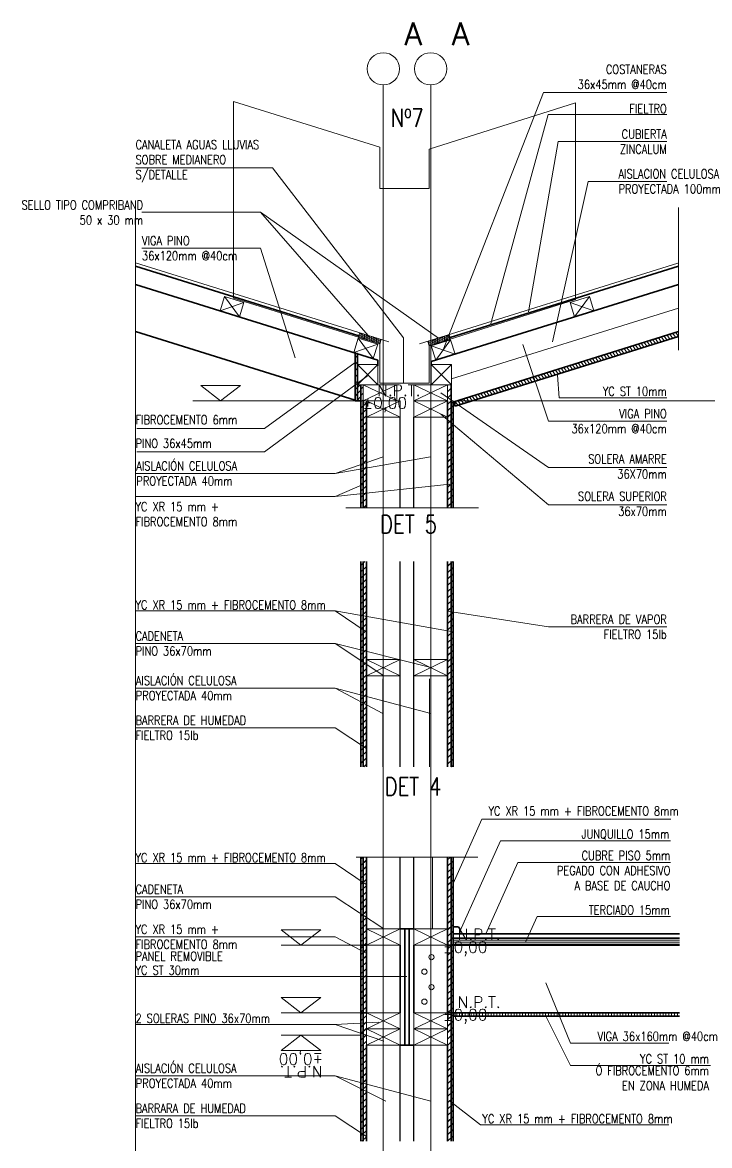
# Model space of a CAD drawing. Header units: metres. Extents: x -2 to 612, y -64 to 156.
# Drawn here: x 505.395 to 506.918, y 8.617 to 11.106 of the extents above; entities that cross this region are included whole.
import ezdxf
from ezdxf.enums import TextEntityAlignment as Align

# ---------------------------------------------------------------- set-up
doc = ezdxf.new("R2010")
doc.units = ezdxf.units.M
doc.header["$LTSCALE"] = 5
doc.header["$MEASUREMENT"] = 0
doc.linetypes.add('HIDDEN', pattern=[0.375, 0.25, -0.125])
doc.layers.add('_AUX', color=210, linetype='Continuous', lineweight=18, plot=False)
for name, color, linetype, lineweight in [('A-ANNO-DIMS', 3, 'Continuous', 18), ('A-ANNO-SYMB', 3, 'Continuous', 18), ('A-ANNO-TEXT', 3, 'Continuous', 18), ('A-DETL-PATT', 8, 'Continuous', 18), ('A-ELEV-IDEN', 3, 'Continuous', 18), ('A-ELEV-MBE1', 7, 'Continuous', 35), ('A-ELEV-MBE2', 4, 'Continuous', 25), ('A-FURN', 8, 'Continuous', 18), ('A-WALL-PATT', 8, 'Continuous', 18), ('A-WALL-STUD', 3, 'Continuous', 18)]:
    doc.layers.add(name, color=color, linetype=linetype, lineweight=lineweight)
doc.styles.add('E-ROMANS', font='romans.shx', dxfattribs={"width": 0.8})
doc.linetypes.add('BATTING', pattern='A,0.0001,-0.1,[134,ltypeshp.shx,S=0.1,R=0,X=-0.1,Y=0],-0.2,[134,ltypeshp.shx,S=0.1,R=180,X=0.1,Y=0],-0.1', length=0.4001)
pattern_1 = [(45, (-0.004998, 8e-09), (-0.00707106781, 0.00707106781), []), (45, (-0.004798, 8e-09), (-0.00707106781, 0.00707106781), [])]
pattern_2 = [(45, (0.005, 5e-08), (-0.00707106781, 0.00707106781), []), (45, (0.0052, 5e-08), (-0.00707106781, 0.00707106781), [])]
pattern_3 = [(45, (-2e-13, 0), (-0.00707106781, 0.00707106781), []), (45, (0.0002, 0), (-0.00707106781, 0.00707106781), [])]

msp = doc.modelspace()

# ---------------------------------------------------------------- hatches: boundary and pattern name
at = {"layer": 'A-DETL-PATT'}
h = msp.add_hatch(dxfattribs=at)
h.set_pattern_fill('HONEY', color=256, scale=0.0008, angle=0.07567, style=0)
h.set_pattern_definition([(180.07567255, (1073.1069845, -18.023255), (-0.003812901903, 0.002194670082), [0.00254, -0.00508]), (60.07567255, (1073.1069845, -18.023255), (0.003807090995, 0.002204734869), [0.00254, -0.00508]), (120.07567255, (1073.1069845, -18.023255), (-5.8109075e-06, 0.004399404951), [-0.00508, 0.00254])])
h.paths.add_polyline_path([(506.18715, 10.39395), (506.19013, 10.4035), (506.1424, 10.4184), (506.13942, 10.40886)])
h = msp.add_hatch(dxfattribs=at)
h.set_pattern_fill('HONEY', color=256, scale=0.0008, angle=0.07567, style=0)
h.set_pattern_definition([(359.92432745, (-60.6236848, -18.0274522), (0.003812901903, 0.002194670082), [0.00254, -0.00508]), (119.92432745, (-60.6236848, -18.0274522), (-0.003807090995, 0.002204734869), [0.00254, -0.00508]), (59.92432745, (-60.6236848, -18.0274522), (5.8109075e-06, 0.004399404951), [-0.00508, 0.00254])])
h.paths.add_polyline_path([(506.34388, 10.40466), (506.3409, 10.41421), (506.29317, 10.3993), (506.29615, 10.38976)])
h = msp.add_hatch(dxfattribs=at)
h.set_pattern_fill('ANSI31', color=256, scale=0.002, angle=45, style=0)
h.set_pattern_definition([(304.6830731, (84.136623, -269.4362575), (-0.00522168239, -0.00361338249), [])])
h.paths.add_polyline_path([(506.84753, 10.4205), (506.85349, 10.41188), (506.53924, 10.31375), (506.53721, 10.3236)])
h.paths.add_polyline_path([(506.53721, 10.3236), (506.53924, 10.31375), (506.34869, 10.25426), (506.34571, 10.2638)])
h = msp.add_hatch(dxfattribs=at)
h.set_pattern_fill('JIS_LC_20', color=256, scale=0.0005, style=0)
h.set_pattern_definition([(45, (-0.02, 0.104764), (-0.00707106781, 0.00707106781), []), (45, (-0.0198, 0.104764), (-0.00707106781, 0.00707106781), [])])
h.paths.add_polyline_path([(506.13255, 10.37217), (506.13728, 10.37217), (506.13728, 10.30341), (506.14528, 10.30341), (506.14528, 10.26741), (506.13255, 10.26741)])
h = msp.add_hatch(dxfattribs=at)
h.set_pattern_fill('JIS_LC_20', color=256, scale=0.0005, style=0)
h.set_pattern_definition(pattern_3)
h.paths.add_polyline_path([(506.14528, 10.26741), (506.14528, 10.30341), (506.15, 10.30341), (506.15, 10.26741), (506.15728, 10.26741), (506.15728, 10.03083), (506.14528, 10.03083)])
h = msp.add_hatch(dxfattribs=at)
h.set_pattern_fill('JIS_LC_20', color=256, scale=0.0005, style=0)
h.set_pattern_definition(pattern_3)
h.paths.add_polyline_path([(506.33727, 10.30341), (506.34527, 10.30341), (506.34527, 10.26741), (506.34927, 10.26741), (506.34927, 10.03083), (506.33727, 10.03083)])
h = msp.add_hatch(dxfattribs=at)
h.set_pattern_fill('JIS_LC_20', color=256, scale=0.0005, style=0)
h.set_pattern_definition([(45, (-0.004998, 0), (-0.00707106781, 0.00707106781), []), (45, (-0.004798, 0), (-0.00707106781, 0.00707106781), [])])
h.paths.add_polyline_path([(506.15727, 9.91144), (506.14527, 9.91144), (506.14527, 9.45644), (506.15727, 9.45644)])
h = msp.add_hatch(dxfattribs=at)
h.set_pattern_fill('JIS_LC_20', color=256, scale=0.0005, style=0)
h.set_pattern_definition([(45, (0.004998, 0), (-0.00707106781, 0.00707106781), []), (45, (0.005198, 0), (-0.00707106781, 0.00707106781), [])])
h.paths.add_polyline_path([(506.34927, 9.91144), (506.33727, 9.91144), (506.33727, 9.45644), (506.34927, 9.45644)])
h = msp.add_hatch(dxfattribs=at)
h.set_pattern_fill('JIS_LC_20', color=256, scale=0.0005, style=0)
h.set_pattern_definition(pattern_1)
h.paths.add_polyline_path([(506.15727, 9.25644), (506.14527, 9.25644), (506.14527, 9.12727), (506.15727, 9.11933)])
h.paths.add_polyline_path([(506.15727, 9.11933), (506.14527, 9.12727), (506.14527, 9.06144), (506.15727, 9.06144), (506.15727, 9.10644)])
h = msp.add_hatch(dxfattribs=at)
h.set_pattern_fill('JIS_LC_20', color=256, scale=0.0005, style=0)
h.set_pattern_definition(pattern_2)
h.paths.add_polyline_path([(506.34927, 9.25644), (506.33727, 9.25644), (506.33727, 9.10041), (506.34927, 9.10544)])
h.paths.add_polyline_path([(506.34927, 9.10544), (506.33727, 9.10041), (506.33727, 9.06144), (506.34927, 9.06144)])
h = msp.add_hatch(dxfattribs=at)
h.set_pattern_fill('JIS_LC_20', color=256, scale=0.0005, style=0)
h.set_pattern_definition(pattern_1)
h.paths.add_polyline_path([(506.15727, 9.06144), (506.14527, 9.06144), (506.14527, 8.91144), (506.15727, 8.91144)])
h = msp.add_hatch(dxfattribs=at)
h.set_pattern_fill('JIS_LC_20', color=256, scale=0.0005, style=0)
h.set_pattern_definition(pattern_2)
h.paths.add_polyline_path([(506.34927, 8.91144), (506.33727, 8.91144), (506.33727, 9.06143), (506.34927, 9.06143)])
h = msp.add_hatch(dxfattribs=at)
h.set_pattern_fill('ANSI31', color=256, scale=0.0015, angle=135, style=0)
h.set_pattern_definition([(180, (0.005, 5e-08), (-4e-19, -0.0047625), [])])
h.paths.add_polyline_path([(506.85109, 9.07644), (506.34927, 9.07644), (506.34927, 9.06144), (506.85109, 9.06144)])
h = msp.add_hatch(dxfattribs=at)
h.set_pattern_fill('JIS_LC_20', color=256, scale=0.0005, style=0)
h.set_pattern_definition([(45, (275.880751, -44.509718), (-0.0070710678, 0.0070710678), []), (45, (275.880951, -44.509718), (-0.0070710678, 0.0070710678), [])])
h.paths.add_polyline_path([(506.14527, 8.62644), (506.15727, 8.62644), (506.15727, 8.91144), (506.14527, 8.91144)])
h = msp.add_hatch(dxfattribs=at)
h.set_pattern_fill('JIS_LC_20', color=256, scale=0.0005, style=0)
h.set_pattern_definition([(45, (275.90075, -44.509718), (-0.0070710678, 0.0070710678), []), (45, (275.90095, -44.509718), (-0.0070710678, 0.0070710678), [])])
h.paths.add_polyline_path([(506.33727, 8.62644), (506.34927, 8.62644), (506.34927, 8.91144), (506.33727, 8.91144)])
h = msp.add_hatch(dxfattribs=at)
h.set_pattern_fill('ANSI31', color=256, scale=0.002, angle=45, style=0)
h.set_pattern_definition([(90, (736.678324, -43.679718), (0.00635, 1e-18), [])])
h.paths.add_polyline_path([(506.34727, 8.91144), (506.38227, 8.91144), (506.85109, 8.91144), (506.85109, 8.90344), (506.34727, 8.90344)])

# ---------------------------------------------------------------- linework, layer by layer
at = {"layer": '_AUX'}
for points in [[(505.64548, 7.23664), (505.64548, 10.69596)], [(506.84907, 10.37958), (506.84907, 10.69596)], [(506.13461, 9.25644), (506.40433, 9.25644)]]:
    msp.add_lwpolyline(points, dxfattribs=at)
at = {"layer": 'A-ANNO-DIMS'}
msp.add_lwpolyline([(506.11174, 10.03083), (506.40557, 10.03083)], dxfattribs=at)
for centre in [(506.30145, 9.03459), (506.2858, 9.00233), (506.30145, 8.96813), (506.2858, 8.93586)]:
    msp.add_circle(centre, 0.00581, dxfattribs=at)
at = {"layer": 'A-ANNO-SYMB', "ltscale": 10}
for p, q in [((506.19476, 10.96774), (506.19476, 7.18576)), ((506.29976, 10.96774), (506.29976, 7.18576))]:
    msp.add_line(p, q, dxfattribs=at)
at = {"layer": 'A-ANNO-SYMB'}
for points in [[(505.86269, 10.93132), (506.18715, 10.82972), (506.18715, 10.73842), (506.24165, 10.73842)], [(506.62061, 10.92794), (506.29615, 10.82553), (506.29615, 10.73842), (506.24165, 10.73842)], [(506.20738, 10.39811), (505.64571, 10.5735)], [(506.2749, 10.3936), (506.84781, 10.57249)], [(505.84289, 10.49924), (505.83289, 10.46722), (505.87584, 10.45381), (505.88584, 10.48583), (505.84289, 10.49924)], [(505.88584, 10.48583), (505.83289, 10.46722)], [(505.84289, 10.49924), (505.87584, 10.45381)], [(505.86269, 10.49555), (506.18715, 10.39395), (506.18715, 10.30646), (506.24165, 10.30646)], [(506.62061, 10.49218), (506.29615, 10.38976), (506.29615, 10.30646), (506.24165, 10.30646)], [(506.65166, 10.49924), (506.66166, 10.46722), (506.6187, 10.45381), (506.6087, 10.48583), (506.65166, 10.49924)], [(506.6087, 10.48583), (506.66166, 10.46722)], [(506.65166, 10.49924), (506.6187, 10.45381)], [(506.13932, 10.40667), (506.12932, 10.37466), (506.17228, 10.36124), (506.18228, 10.39326), (506.13932, 10.40667)], [(506.13932, 10.40667), (506.17228, 10.36124)], [(506.13942, 10.40886), (506.18715, 10.39395), (506.19013, 10.4035), (506.1424, 10.4184), (506.13942, 10.40886)], [(506.34388, 10.40466), (506.29615, 10.38976), (506.29317, 10.3993), (506.3409, 10.41421), (506.34388, 10.40466)], [(506.18228, 10.39326), (506.12932, 10.37466)], [(506.34398, 10.40316), (506.35398, 10.37114), (506.31102, 10.35773), (506.30102, 10.38975), (506.34398, 10.40316)], [(506.30102, 10.38975), (506.35398, 10.37114)], [(506.34398, 10.40316), (506.31102, 10.35773)], [(506.13728, 10.30341), (506.13728, 10.34841), (506.18228, 10.34841), (506.18228, 10.30341), (506.13728, 10.30341)], [(506.13728, 10.34841), (506.18228, 10.30341)], [(506.18228, 10.34841), (506.13728, 10.30341)], [(506.34602, 10.30341), (506.34602, 10.34841), (506.30102, 10.34841), (506.30102, 10.30341), (506.34602, 10.30341)], [(506.34602, 10.34841), (506.30102, 10.30341)], [(506.30102, 10.34841), (506.34602, 10.30341)], [(505.7901, 10.30138), (505.87812, 10.30138)], [(505.7901, 10.30138), (505.83411, 10.26741), (505.87812, 10.30138)], [(505.96829, 9.09541), (506.05631, 9.09541)], [(505.96829, 9.09541), (506.0123, 9.06144), (506.05631, 9.09541)], [(505.96829, 8.94541), (506.05631, 8.94541)], [(505.96829, 8.94541), (506.0123, 8.91144), (506.05631, 8.94541)], [(505.96829, 8.82747), (506.0123, 8.86144), (506.05631, 8.82747)], [(505.96829, 8.82747), (506.05631, 8.82747)]]:
    msp.add_lwpolyline(points, dxfattribs=at)
for centre in [(506.19476, 11.00349), (506.29976, 11.00349)]:
    msp.add_circle(centre, 0.03576, dxfattribs=at)
at = {"layer": 'A-ANNO-TEXT'}
for p, q in [((506.82307, 10.95115), (506.55017, 10.95115)), ((505.92231, 10.68578), (505.65992, 10.68578)), ((505.92231, 10.68578), (506.31704, 10.40675)), ((505.92231, 10.6058), (505.65992, 10.6058)), ((506.2392, 10.40754), (506.2392, 10.30646)), ((506.56068, 10.22253), (506.50413, 10.39278)), ((506.58445, 10.27429), (506.58061, 10.32453)), ((506.56068, 10.11959), (506.32206, 10.28571)), ((506.58445, 10.27429), (506.82307, 10.27429)), ((506.56068, 10.0369), (506.32206, 10.23803)), ((506.56068, 10.22253), (506.82307, 10.22253)), ((506.08774, 10.10671), (506.19476, 10.14357)), ((506.56068, 10.11959), (506.82307, 10.11959)), ((506.56068, 10.0369), (506.82307, 10.0369)), ((506.56068, 9.76649), (506.33727, 9.80106)), ((506.56068, 9.76649), (506.82307, 9.76649)), ((506.08803, 9.72964), (506.19584, 9.65829)), ((506.08789, 9.63103), (506.1937, 9.57474)), ((506.08803, 9.5428), (506.15727, 9.49697)), ((506.41317, 9.34042), (506.34927, 9.19808)), ((506.4544, 9.29222), (506.36427, 9.09144)), ((506.49265, 9.24421), (506.42183, 9.08644)), ((506.08803, 9.16846), (506.19584, 9.09711)), ((506.53562, 9.12497), (506.50991, 9.0677)), ((506.6093, 8.84402), (506.55521, 8.97739)), ((506.08803, 8.88515), (506.18464, 8.89056)), ((506.6093, 8.79424), (506.55521, 8.90344)), ((506.08803, 8.88515), (506.19584, 8.8484)), ((506.08789, 8.77179), (506.2003, 8.71549)), ((506.08803, 8.68268), (506.15727, 8.63686))]:
    msp.add_line(p, q, dxfattribs=at)
for points in [[(506.55017, 10.95115), (506.3275, 10.38045)], [(506.55994, 10.90194), (506.43228, 10.4358)], [(506.82307, 10.90194), (506.55994, 10.90194)], [(506.58263, 10.84211), (506.51692, 10.46476)], [(506.82307, 10.84211), (506.58263, 10.84211)], [(505.64548, 10.78401), (505.94892, 10.78401), (506.2392, 10.40754)], [(506.6487, 10.75407), (506.56943, 10.39811)], [(506.82307, 10.75407), (506.6487, 10.75407)], [(505.92231, 10.68578), (506.16627, 10.40619)], [(505.92231, 10.6058), (505.99925, 10.36304)], [(505.64824, 10.20655), (505.93151, 10.20655), (506.13255, 10.35264)], [(505.64824, 10.15422), (505.93151, 10.15422), (506.15978, 10.32291)], [(506.08774, 10.10671), (506.29962, 10.14349)], [(505.64654, 10.10671), (506.08774, 10.10671)], [(505.64548, 10.0554), (506.08774, 10.0554), (506.15181, 10.08284)], [(506.08774, 10.0554), (506.34222, 10.08284)], [(505.64548, 9.80196), (506.08774, 9.80196), (506.15691, 9.7558)], [(506.08774, 9.80196), (506.34927, 9.7558)], [(505.64548, 9.72964), (506.08803, 9.72964)], [(506.08803, 9.72964), (506.29977, 9.67644)], [(505.64538, 9.63103), (506.08789, 9.63103)], [(506.08789, 9.63103), (506.29977, 9.57474)], [(505.64548, 9.5428), (506.08803, 9.5428)], [(506.8317, 9.34042), (506.41317, 9.34042)], [(506.831, 9.29222), (506.4544, 9.29222)], [(505.64548, 9.24192), (506.08774, 9.24192), (506.15691, 9.19575)], [(506.831, 9.24421), (506.49265, 9.24421)], [(505.64548, 9.16846), (506.08803, 9.16846)], [(506.831, 9.12497), (506.53562, 9.12497)], [(505.64548, 9.07968), (506.08774, 9.07968), (506.15691, 9.04307)], [(505.64548, 8.99183), (506.24721, 8.99183)], [(505.64548, 8.88515), (506.08803, 8.88515)], [(506.82745, 8.84402), (506.6093, 8.84402)], [(506.91969, 8.79424), (506.6093, 8.79424)], [(505.64538, 8.77179), (506.08789, 8.77179)], [(506.08789, 8.77179), (506.29977, 8.71549)], [(506.82758, 8.66301), (506.40992, 8.66301), (506.34074, 8.71718)], [(505.64548, 8.68268), (506.08803, 8.68268)]]:
    msp.add_lwpolyline(points, dxfattribs=at)
at = {"layer": 'A-ELEV-IDEN', "ltscale": 10}
for p, q in [((506.35727, 10.26741), (508.06978, 10.26741)), ((506.14527, 9.06144), (505.96815, 9.06144)), ((506.14528, 8.91144), (505.96816, 8.91144)), ((506.14527, 8.86144), (505.96815, 8.86144))]:
    msp.add_line(p, q, dxfattribs=at)
for points in [[(505.86269, 10.49555), (505.86269, 10.93132)], [(506.62061, 10.92794), (506.62061, 10.49218)], [(506.13255, 10.26741), (505.77226, 10.26741)]]:
    msp.add_lwpolyline(points, dxfattribs=at)
at = {"layer": 'A-ELEV-MBE1'}
for p, q in [((506.13255, 10.37217), (506.13255, 10.26741)), ((506.13728, 10.37217), (506.13255, 10.37217)), ((506.13728, 10.37217), (506.13728, 10.26741)), ((506.14528, 10.30341), (506.14528, 10.03083)), ((506.34527, 10.30341), (506.34527, 10.03083)), ((506.13255, 10.26741), (506.13728, 10.26741)), ((506.13728, 10.26741), (506.14528, 10.26741)), ((506.15, 10.26741), (506.15, 10.03083)), ((506.15728, 10.26241), (506.15728, 10.03083)), ((506.33727, 10.26741), (506.33727, 10.03083)), ((506.34927, 10.26741), (506.34927, 10.03083)), ((506.14527, 9.91144), (506.14527, 9.45644)), ((506.15, 9.91144), (506.15, 9.45644)), ((506.15727, 9.91144), (506.15727, 9.45644)), ((506.33727, 9.91144), (506.33727, 9.45644)), ((506.34527, 9.91144), (506.34527, 9.45644)), ((506.34927, 9.91144), (506.34927, 9.45644)), ((506.14527, 9.25644), (506.14527, 9.06144)), ((506.15, 9.25644), (506.15, 9.06144)), ((506.15727, 9.25644), (506.15727, 9.06144)), ((506.33727, 9.25644), (506.33727, 9.06144)), ((506.34527, 9.25644), (506.34527, 9.06144)), ((506.34927, 9.25644), (506.34927, 9.06144)), ((506.23227, 9.09744), (506.26227, 9.09744)), ((506.24227, 9.09744), (506.24227, 8.83944)), ((506.25227, 9.09744), (506.25227, 8.83944)), ((506.85109, 9.08644), (506.34927, 9.08644)), ((506.15727, 9.06144), (506.14527, 9.06144)), ((506.23227, 8.91144), (506.23227, 9.06144)), ((506.26227, 9.06144), (506.26227, 8.91144)), ((506.85109, 9.06144), (506.33727, 9.06144)), ((506.33727, 8.91144), (506.33727, 9.06144)), ((506.85109, 9.07644), (506.34927, 9.07644)), ((506.14527, 8.91144), (506.14527, 8.62644)), ((506.14527, 8.91144), (506.15727, 8.91144)), ((506.15, 8.91144), (506.15, 8.62644)), ((506.34927, 8.91144), (506.33727, 8.91144)), ((506.33727, 8.91144), (506.33727, 8.91144)), ((506.34527, 8.91144), (506.34527, 8.62644)), ((506.34927, 8.91144), (506.34927, 8.62644)), ((506.85109, 8.91144), (506.34927, 8.91144)), ((506.85109, 8.90344), (506.34927, 8.90344)), ((506.15727, 8.83944), (506.15727, 8.62644)), ((506.26227, 8.83944), (506.23227, 8.83944)), ((506.33727, 8.83944), (506.33727, 8.62644))]:
    msp.add_line(p, q, dxfattribs=at)
at = {"layer": 'A-ELEV-MBE1', "linetype": 'HIDDEN', "ltscale": 10}
for points in [[(506.14023, 10.41145), (505.64548, 10.56595)], [(506.34288, 10.40788), (506.84907, 10.56595)]]:
    msp.add_lwpolyline(points, dxfattribs=at)
at = {"layer": 'A-ELEV-MBE1'}
for points in [[(506.18228, 10.35812), (505.64548, 10.52574)], [(506.30102, 10.35461), (506.84907, 10.52574)], [(506.13255, 10.26889), (505.64548, 10.42098)], [(506.35071, 10.26536), (506.84907, 10.42098)], [(506.35369, 10.25582), (506.84907, 10.4105)], [(506.18228, 10.35812), (506.18228, 10.34541)], [(506.30102, 10.35461), (506.30102, 10.34541)], [(506.35071, 10.26536), (506.35369, 10.25582)], [(506.14527, 9.06144), (506.14527, 8.91144)], [(506.15, 8.91144), (506.15, 9.06144)], [(506.15727, 8.91144), (506.15727, 9.06144)], [(506.34527, 8.91144), (506.34527, 9.06144)], [(506.34927, 8.91144), (506.34927, 9.06144)]]:
    msp.add_lwpolyline(points, dxfattribs=at)
msp.add_lwpolyline([(506.34927, 9.08644), (506.36427, 9.08644), (506.36427, 9.09644, 0.4142136), (506.35927, 9.10144), (506.34927, 9.10144)], format="xyb", close=True, dxfattribs=at)
at = {"layer": 'A-ELEV-MBE2'}
for points in [[(506.23227, 10.03083), (506.23228, 10.23141)], [(506.26227, 10.03083), (506.26227, 10.23141)], [(506.23227, 9.45644), (506.23227, 9.91144)], [(506.26227, 9.45644), (506.26227, 9.91144)], [(506.23227, 9.09744), (506.23227, 9.25644)], [(506.23227, 9.11844), (506.23227, 9.25644)], [(506.26227, 9.09744), (506.26227, 9.25644)], [(506.23227, 8.62644), (506.23227, 8.83944)], [(506.26227, 8.62644), (506.26227, 8.83944)]]:
    msp.add_lwpolyline(points, dxfattribs=at)
at = {"layer": 'A-FURN'}
for points in [[(506.23227, 10.03083), (506.23227, 10.23141)], [(506.26227, 10.03083), (506.26227, 10.23141)], [(506.26227, 9.45644), (506.26227, 9.91144)], [(506.23227, 9.45644), (506.23227, 9.84644)], [(506.26227, 9.11844), (506.26227, 9.25644)]]:
    msp.add_lwpolyline(points, dxfattribs=at)
at = {"layer": 'A-WALL-PATT', "ltscale": 10}
msp.add_line((506.19477, 9.06144), (506.19477, 8.91144), dxfattribs=at)
at = {"layer": 'A-WALL-PATT', "linetype": 'BATTING', "ltscale": 10}
msp.add_lwpolyline([(506.34602, 10.31628), (506.84907, 10.47336)], dxfattribs=at)
at = {"layer": 'A-WALL-PATT', "ltscale": 10}
for points in [[(506.19477, 10.03083), (506.19478, 10.22238)], [(506.29977, 10.03083), (506.29977, 10.22238)], [(506.19477, 9.70144), (506.19478, 9.91144)], [(506.29977, 9.70144), (506.29977, 9.91144)], [(506.1937, 9.45644), (506.1937, 9.65144)], [(506.29727, 9.45644), (506.29727, 9.65144)], [(506.19477, 9.11144), (506.19478, 9.25644)], [(506.30391, 9.09744), (506.30391, 9.25644)], [(506.29976, 8.91144), (506.29977, 9.06144)], [(506.19477, 8.62644), (506.19477, 8.81144)], [(506.29977, 8.62644), (506.29977, 8.81144)]]:
    msp.add_lwpolyline(points, dxfattribs=at)
at = {"layer": 'A-WALL-STUD'}
for p, q in [((506.15, 10.30341), (506.225, 10.26741)), ((506.225, 10.30341), (506.15, 10.26741)), ((506.26227, 10.30341), (506.33727, 10.26741)), ((506.33727, 10.30341), (506.26227, 10.26741)), ((506.15728, 10.26741), (506.23228, 10.23141)), ((506.23228, 10.26741), (506.15728, 10.23141)), ((506.26227, 10.26741), (506.33727, 10.23141)), ((506.33727, 10.26741), (506.26227, 10.23141)), ((506.15727, 9.69444), (506.23227, 9.65844)), ((506.23227, 9.69444), (506.15727, 9.65844)), ((506.26227, 9.69444), (506.33727, 9.65844)), ((506.33727, 9.69444), (506.26227, 9.65844)), ((506.15727, 9.09744), (506.23227, 9.06144)), ((506.23227, 9.09744), (506.15727, 9.06144)), ((506.26227, 9.09744), (506.33727, 9.06144)), ((506.33727, 9.09744), (506.26227, 9.06144)), ((506.15728, 8.91144), (506.23228, 8.87544)), ((506.23228, 8.91144), (506.15728, 8.87544)), ((506.33727, 8.91144), (506.26227, 8.87544)), ((506.26227, 8.91144), (506.33727, 8.87544)), ((506.15727, 8.87544), (506.23227, 8.83944)), ((506.23227, 8.87544), (506.15727, 8.83944)), ((506.33727, 8.87544), (506.26227, 8.83944)), ((506.26227, 8.87544), (506.33727, 8.83944))]:
    msp.add_line(p, q, dxfattribs=at)
for points in [[(506.15, 10.30341), (506.15, 10.26741), (506.225, 10.26741), (506.225, 10.30341), (506.15, 10.30341)], [(506.26227, 10.30341), (506.26227, 10.26741), (506.33727, 10.26741), (506.33727, 10.30341), (506.26227, 10.30341)], [(506.15728, 10.26741), (506.15728, 10.23141), (506.23228, 10.23141), (506.23228, 10.26741), (506.15728, 10.26741)], [(506.26227, 10.26741), (506.26227, 10.23141), (506.33727, 10.23141), (506.33727, 10.26741), (506.26227, 10.26741)], [(506.15727, 9.69444), (506.15727, 9.65844), (506.23227, 9.65844), (506.23227, 9.69444), (506.15727, 9.69444)], [(506.26227, 9.69444), (506.26227, 9.65844), (506.33727, 9.65844), (506.33727, 9.69444), (506.26227, 9.69444)], [(506.15727, 9.09744), (506.15727, 9.06144), (506.23227, 9.06144), (506.23227, 9.09744), (506.15727, 9.09744)], [(506.26227, 9.09744), (506.26227, 9.06144), (506.33727, 9.06144), (506.33727, 9.09744), (506.26227, 9.09744)], [(506.15728, 8.91144), (506.15728, 8.87544), (506.23228, 8.87544), (506.23228, 8.91144), (506.15728, 8.91144)], [(506.33727, 8.91144), (506.33727, 8.87544), (506.26227, 8.87544), (506.26227, 8.91144), (506.33727, 8.91144)], [(506.15727, 8.87544), (506.15727, 8.83944), (506.23227, 8.83944), (506.23227, 8.87544), (506.15727, 8.87544)], [(506.33727, 8.87544), (506.33727, 8.83944), (506.26227, 8.83944), (506.26227, 8.87544), (506.33727, 8.87544)]]:
    msp.add_lwpolyline(points, dxfattribs=at)

# ---------------------------------------------------------------- texts
at = {"layer": 'A-ANNO-TEXT', "style": 'E-ROMANS'}
for s, insert, char_height, attachment_point in [('\\A1;COSTANERAS \\P36x45mm @40cm', (506.82307, 10.98557), 0.02, 6), ('Nº7', (506.2479, 10.91502), 0.04, 2), ('FIELTRO', (506.82307, 10.91529), 0.02, 6), ('CUBIERTA \\PZINCALUM', (506.82307, 10.84211), 0.02, 6), ('CANALETA AGUAS LLUVIAS\\PSOBRE MEDIANERO\\PS/DETALLE ', (505.64548, 10.79887), 0.02, 4), ('AISLACION CELULOSA \\PPROYECTADA 100mm', (506.7159, 10.75407), 0.02, 4), ('SELLO TIPO COMPRIBAND\\P50 x 30 mm', (505.66246, 10.6849), 0.02, 6), ('VIGA PINO \\P36x120mm @40cm', (505.65992, 10.6058), 0.02, 4), ('YC ST 10mm', (506.82307, 10.28868), 0.02, 6), ('FIBROCEMENTO 6mm', (505.64548, 10.22555), 0.02, 4), ('VIGA PINO \\P36x120mm @40cm', (506.82307, 10.22253), 0.02, 6), ('PINO 36x45mm', (505.64548, 10.17321), 0.02, 4), ('AISLACIÓN CELULOSA\\PPROYECTADA 40mm', (505.64729, 10.10671), 0.02, 4), ('\\A1;SOLERA AMARRE\\P36X70mm', (506.82307, 10.12189), 0.02, 6), ('\\A1;SOLERA SUPERIOR\\P36x70mm', (506.82307, 10.03921), 0.02, 6), ('YC XR 15 mm + \\PFIBROCEMENTO 8mm', (505.64548, 10.01641), 0.02, 4), ('\\pi-0.12,l0.12,t0.12;DET 5', (506.25065, 9.99413), 0.04, 5), ('YC XR 15 mm + FIBROCEMENTO 8mm', (505.64548, 9.81529), 0.02, 4), ('\\A1;BARRERA DE VAPOR\\PFIELTRO 15lb', (506.82307, 9.76652), 0.02, 6), ('CADENETA\\PPINO 36x70mm', (505.64548, 9.72964), 0.02, 4), ('AISLACIÓN CELULOSA\\PPROYECTADA 40mm', (505.64613, 9.63103), 0.02, 4), ('BARRERA DE HUMEDAD\\PFIELTRO 15lb', (505.64548, 9.5428), 0.02, 4), ('\\pi-0.12,l0.12,t0.12;DET 4', (506.26065, 9.41257), 0.04, 5), ('YC XR 15 mm + FIBROCEMENTO 8mm', (506.42779, 9.35835), 0.02, 4), ('JUNQUILLO 15mm', (506.82879, 9.30626), 0.02, 6), ('YC XR 15 mm + FIBROCEMENTO 8mm', (505.64548, 9.25524), 0.02, 4), ('CUBRE PISO 5mm\\PPEGADO CON ADHESIVO \\PA BASE DE CAUCHO', (506.831, 9.22653), 0.02, 6), ('CADENETA\\PPINO 36x70mm', (505.64548, 9.16846), 0.02, 4), ('TERCIADO 15mm', (506.8298, 9.13901), 0.02, 6), ('YC XR 15 mm +  \\PFIBROCEMENTO 8mm', (505.64548, 9.0795), 0.02, 4), ('PANEL REMOVIBLE', (505.64548, 9.03668), 0.02, 4), ('YC ST 30mm', (505.64548, 9.00559), 0.02, 4), ('2 SOLERAS PINO 36x70mm', (505.64548, 8.89891), 0.02, 4), ('VIGA 36x160mm @40cm ', (506.93657, 8.85898), 0.02, 6), ('YC ST 10 mm', (506.91663, 8.80919), 0.02, 6), ('AISLACIÓN CELULOSA\\PPROYECTADA 40mm', (505.64613, 8.77179), 0.02, 4), ('Ó FIBROCEMENTO 6mm\\PEN ZONA HUMEDA', (506.91663, 8.76647), 0.02, 6), ('BARRARA DE HUMEDAD\\PFIELTRO 15lb', (505.64548, 8.68268), 0.02, 4), ('YC XR 15 mm + FIBROCEMENTO 8mm', (506.41417, 8.67633), 0.02, 4)]:
    msp.add_mtext(s, dxfattribs=dict(at, insert=insert, char_height=char_height, attachment_point=attachment_point))
for p in [(506.26121, 11.08128), (506.36621, 11.08128)]:
    msp.add_attdef('A', text='0.00', height=0.05, dxfattribs=at).set_placement(p, align=Align.MIDDLE_CENTER)
for tag, text, p in [('N.P.T.', 'N.', (506.22904, 10.27072)), ('%%P0,00', '0.00', (506.19802, 10.24282)), ('N.P.T.', 'N.', (506.40723, 9.06475)), ('%%P0,00', '0.00', (506.37621, 9.03686)), ('N.P.T.', 'N.', (506.40723, 8.91476)), ('%%P0,00', '0.00', (506.37621, 8.88686))]:
    msp.add_attdef(tag, text=text, height=0.025, dxfattribs=at).set_placement(p, align=Align.BOTTOM_CENTER)
for tag, text, p in [('%%P0,00', '0.00', (506.0123, 8.82864)), ('N.P.T.', 'N.', (506.0123, 8.80074))]:
    msp.add_attdef(tag, text=text, height=0.025, rotation=180, dxfattribs=at).set_placement(p, align=Align.BOTTOM_CENTER)

doc.saveas('drawing.dxf')
